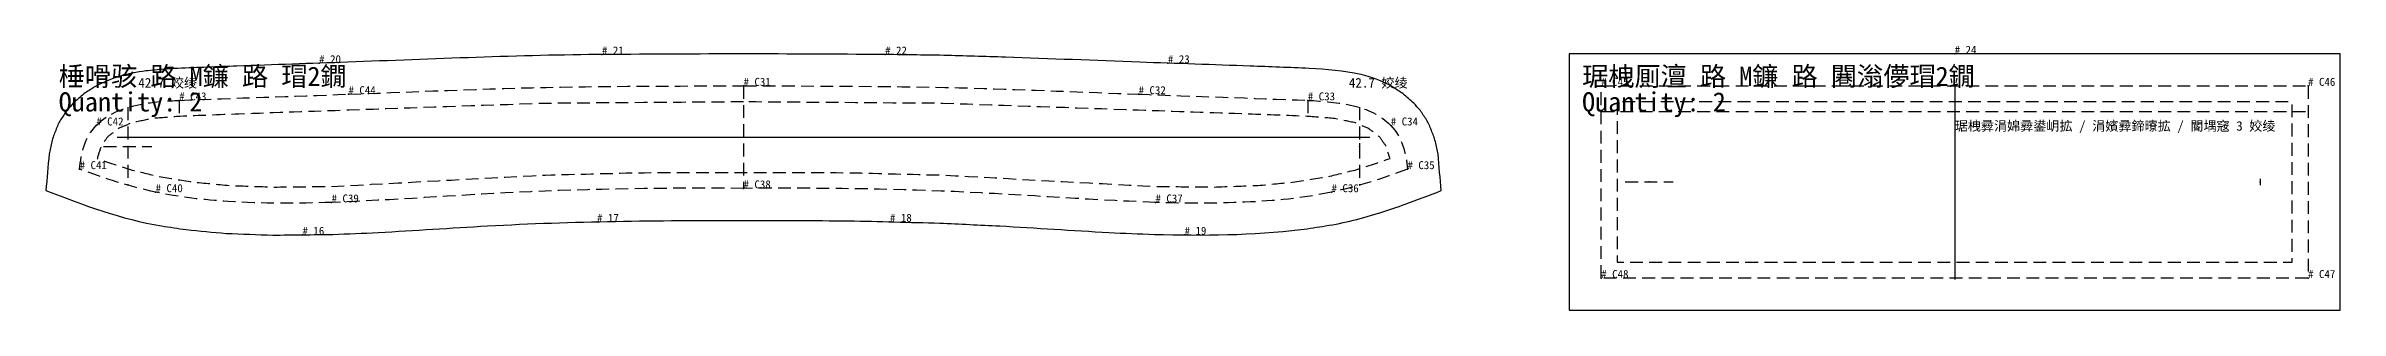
# Model space of a CAD drawing. Header units: millimetres. Extents: x 0 to 1565, y -2981 to 101.
# Drawn here: x 25 to 742, y -814 to -732 of the extents above; entities that cross this region are included whole.
import ezdxf

# ---------------------------------------------------------------- set-up
doc = ezdxf.new("R2010")
doc.units = ezdxf.units.MM
doc.linetypes.add('DASHED', pattern=[6, 4, -2])
for name, color, linetype in [('1', 7, 'CONTINUOUS'), ('13', 7, 'CONTINUOUS'), ('14', 7, 'DASHED'), ('15', 7, 'CONTINUOUS'), ('2', 7, 'CONTINUOUS'), ('4', 7, 'CONTINUOUS'), ('7', 7, 'CONTINUOUS'), ('8', 7, 'DASHED')]:
    doc.layers.add(name, color=color, linetype=linetype)
doc.styles.get("Standard").update_dxf_attribs({"font": 'simsun.ttf'})

# ---------------------------------------------------------------- blocks, each defined once
blk = doc.blocks.new('simon-collarStand')
at = {"layer": '1'}
blk.add_open_spline([(242.937395, -734.2819450000001), (257.3706026666667, -734.3483183333335), (271.80381033333333, -734.4146916666668), (286.23701800000003, -734.4810650000002), (292.647578, -734.5728043333335), (299.058138, -734.6645436666668), (305.468698, -734.7562830000002), (311.88928266666665, -734.9393766666668), (318.30986733333333, -735.1224703333335), (324.730452, -735.3055640000001), (338.72219800000005, -735.8356610000001), (352.71394399999997, -736.3657580000001), (366.70569, -736.8958550000001), (378.199845, -737.2987550000001), (389.694, -737.7016550000001), (401.18815500000005, -738.1045550000001), (407.33224166666673, -738.3430623333335), (413.47632833333336, -738.5815696666668), (419.620415, -738.8200770000001), (425.08631925491613, -739.0467229435477), (430.3660139559659, -739.6278215472659), (435.728946, -740.7504350000002), (439.23691733293856, -741.4847526788049), (442.6478317544021, -742.8641403255307), (445.747566, -744.6528080000002), (446.822999, -745.3593263333335), (447.89843199999996, -746.0658446666667), (448.97386500000005, -746.7723630000002), (450.0862566666667, -747.7466093333335), (451.1986483333334, -748.7208556666668), (452.31104000000005, -749.6951020000001), (452.9655446666667, -750.4314866666668), (453.6200493333333, -751.1678713333334), (454.274554, -751.9042560000001), (454.939655, -752.8914976666667), (455.60475599999995, -753.8787393333334), (456.269857, -754.8659810000001), (456.54876333333334, -755.3971393333335), (456.8276696666667, -755.9282976666668), (457.106576, -756.4594560000002), (457.56734000000006, -757.5996536666668), (458.028104, -758.7398513333335), (458.488868, -759.8800490000001), (458.67488833333334, -760.4956826666668), (458.86090866666666, -761.1113163333334), (459.046929, -761.7269500000001), (459.32278066666663, -763.0117030000001), (459.5986323333333, -764.2964560000001), (459.874484, -765.5812090000002), (460.2079193333334, -769.3861460000002), (460.5413546666667, -773.1910830000002), (460.87479, -776.9960200000002), (457.1138696666667, -778.4134683333334), (453.3529493333333, -779.8309166666668), (449.592029, -781.2483650000001), (447.05811700000004, -782.1114316666668), (444.52420500000005, -782.9744983333335), (441.990293, -783.8375650000002), (436.3713056768229, -785.6028480801225), (430.5908134902054, -787.0498080636563), (424.775087, -788.0061930000002), (422.20685833333334, -788.3938993333335), (419.6386296666667, -788.7816056666668), (417.070401, -789.1693120000001), (401.80860971261063, -790.9355710430365), (386.6138555024006, -791.042294471569), (371.265418, -790.6665420000002), (366.5271543333333, -790.4666050000001), (361.7888906666667, -790.2666680000001), (357.050627, -790.0667310000001), (345.6826076666667, -789.3790236666667), (334.31458833333335, -788.6913163333335), (322.946569, -788.0036090000001), (316.71083400000003, -787.7078860000001), (310.475099, -787.4121630000001), (304.239364, -787.1164400000001), (294.7718443333333, -786.8742353333334), (285.3043246666667, -786.6320306666668), (275.836805, -786.3898260000001), (264.870335, -786.3539693333335), (253.90386500000002, -786.3181126666668), (242.937395, -786.2822560000001), (216.2406681569631, -786.2822560000001), (189.58866563404888, -786.5142284135175), (162.928221, -788.0036090000001), (151.56020166666667, -788.6913163333335), (140.19218233333334, -789.3790236666667), (128.824163, -790.0667310000001), (124.08589933333334, -790.2666680000001), (119.34763566666668, -790.4666050000001), (114.60937200000001, -790.6665420000002), (108.369909, -790.7353560000001), (102.130446, -790.8041700000001), (95.890983, -790.8729840000001), (91.043304, -790.6985020000001), (86.195625, -790.5240200000001), (81.34794600000001, -790.3495380000002), (77.16676033333334, -789.9561293333335), (72.98557466666668, -789.5627206666668), (68.80438900000001, -789.1693120000001), (66.23616033333334, -788.7816056666668), (63.667931666666675, -788.3938993333335), (61.099703000000005, -788.0061930000002), (48.574186037799194, -785.9463960403695), (36.82318292772638, -781.4520439117716), (25, -776.9960200000002), (25.333435333333313, -773.1910830000002), (25.666870666666682, -769.3861460000002), (26.000306000000023, -765.5812090000002), (26.276157666666677, -764.2964560000001), (26.55200933333336, -763.0117030000001), (26.827861000000013, -761.7269500000001), (27.01388133333333, -761.1113163333334), (27.199901666666705, -760.4956826666668), (27.385922000000022, -759.8800490000001), (27.846686000000005, -758.7398513333335), (28.307450000000017, -757.5996536666668), (28.768214, -756.4594560000002), (29.04712033333334, -755.9282976666668), (29.326026666666706, -755.3971393333335), (29.604933000000017, -754.8659810000001), (30.27003400000001, -753.8787393333334), (30.93513500000003, -752.8914976666667), (31.600235999999995, -751.9042560000001), (32.25474066666666, -751.1678713333334), (32.90924533333336, -750.4314866666668), (33.56375, -749.6951020000001), (34.676141666666666, -748.7208556666668), (35.78853333333333, -747.7466093333335), (36.900925, -746.7723630000002), (37.976358000000005, -746.0658446666667), (39.05179100000001, -745.3593263333335), (40.12722400000001, -744.6528080000002), (45.121991621445915, -741.7706320848698), (50.56111958423023, -740.4388502558461), (56.227002, -739.6154700000001), (58.09514766666666, -739.4277316666668), (59.963293333333326, -739.2399933333335), (61.83143900000002, -739.0522550000002), (63.305751000000015, -738.9748623333335), (64.78006300000001, -738.8974696666668), (66.25437500000001, -738.8200770000001), (72.39846166666666, -738.5815696666668), (78.54254833333334, -738.3430623333335), (84.686635, -738.1045550000001), (96.18079, -737.7016550000001), (107.67494500000001, -737.2987550000001), (119.16910000000001, -736.8958550000001), (145.99798588517308, -735.9136935278901), (172.79104121116907, -734.6847137963304), (199.637772, -734.4810650000002), (214.0709796666667, -734.4146916666668), (228.50418733333333, -734.3483183333335), (242.937395, -734.2819450000001)], degree=3, knots=[0, 0, 0, 0, 1, 1, 1, 2, 2, 2, 3, 3, 3, 4, 4, 4, 5, 5, 5, 6, 6, 6, 7, 7, 7, 8, 8, 8, 9, 9, 9, 10, 10, 10, 11, 11, 11, 12, 12, 12, 13, 13, 13, 14, 14, 14, 15, 15, 15, 16, 16, 16, 17, 17, 17, 18, 18, 18, 19, 19, 19, 20, 20, 20, 21, 21, 21, 22, 22, 22, 23, 23, 23, 24, 24, 24, 25, 25, 25, 26, 26, 26, 27, 27, 27, 28, 28, 28, 29, 29, 29, 30, 30, 30, 31, 31, 31, 32, 32, 32, 33, 33, 33, 34, 34, 34, 35, 35, 35, 36, 36, 36, 37, 37, 37, 38, 38, 38, 39, 39, 39, 40, 40, 40, 41, 41, 41, 42, 42, 42, 43, 43, 43, 44, 44, 44, 45, 45, 45, 46, 46, 46, 47, 47, 47, 48, 48, 48, 49, 49, 49, 50, 50, 50, 51, 51, 51, 51], dxfattribs=at)
at = {"layer": '13'}
for p in [(50.54918500000002, -763.1775680000001), (435.325605, -763.1775680000001)]:
    blk.add_point(p, dxfattribs=at)
at = {"layer": '14'}
for points, knots in [([(119.53180373393779, -746.8892750584969), (143.07190112492577, -746.0349037155685), (166.6033846913085, -744.9246663581162), (190.15905183273057, -744.5876461314041), (207.7498428501022, -744.3359677416082), (225.34512930146457, -744.3198277039388), (242.937395, -744.2819680000001)], [0, 0, 0, 0, 1, 1, 1, 2, 2, 2, 2]), ([(242.937395, -744.2819680000001), (266.8988453481673, -744.3335346049882), (290.8701813053977, -744.3128753474767), (314.8238100701648, -744.9960225361574), (332.0015911953354, -745.4859254647982), (349.1698644240241, -746.2659886324997), (366.3429862660622, -746.8892750584969)], [0, 0, 0, 0, 1, 1, 1, 2, 2, 2, 2]), ([(40.75052076799622, -756.6485422033478), (44.66472050857686, -752.6029968778837), (50.07810906779872, -750.8761147163126), (55.46205109892895, -749.8695170561936), (59.15259013941443, -749.1795230069911), (62.917183975879794, -748.9643018766789), (66.6613653379512, -748.8117910671501)], [0, 0, 0, 0, 1, 1, 1, 2, 2, 2, 2]), ([(242.937395, -749.2819800000001), (263.6743583333333, -749.4389783333335), (284.41132166666665, -749.5959766666668), (305.148285, -749.7529750000001), (325.48606800000005, -750.4639783333334), (345.823851, -751.1749816666668), (366.161634, -751.8859850000001), (377.6571666666667, -752.2889376666668), (389.1526993333333, -752.6918903333335), (400.648232, -753.0948430000001), (406.76879800000006, -753.3324446666668), (412.889364, -753.5700463333335), (419.00993, -753.8076480000001), (421.857574, -754.0289706666667), (424.705218, -754.2502933333335), (427.552862, -754.4716160000002), (429.73934233333335, -754.9242583333335), (431.9258226666667, -755.3769006666668), (434.112303, -755.8295430000002), (435.49055, -756.4363393333334), (436.868797, -757.0431356666668), (438.247044, -757.6499320000001), (439.3416573333334, -758.4750420000001), (440.4362706666667, -759.3001520000001), (441.530884, -760.1252620000001), (442.2172906666667, -761.0779960000001), (442.9036973333333, -762.0307300000002), (443.590104, -762.9834640000001), (444.01927966666665, -764.3207066666668), (444.4484553333333, -765.6579493333335), (444.877631, -766.9951920000001), (441.4224183333333, -768.1357720000001), (437.9672056666667, -769.2763520000001), (434.511993, -770.4169320000001), (431.52768100000003, -771.1412553333334), (428.543369, -771.8655786666668), (425.559057, -772.5899020000002), (422.0967516666667, -773.1562526666668), (418.63444633333336, -773.7226033333335), (415.172141, -774.2889540000001), (411.30384733333335, -774.6524893333335), (407.4355536666667, -775.0160246666668), (403.56726000000003, -775.3795600000001), (398.97892566666667, -775.5442570000001), (394.3905913333333, -775.7089540000002), (389.802257, -775.8736510000001), (383.80320033333334, -775.8078520000001), (377.8041436666667, -775.7420530000002), (371.805087, -775.6762540000001), (349.475208, -774.4932833333335), (327.145329, -773.3103126666667), (304.81545, -772.1273420000001), (295.2283026666667, -771.8819996666668), (285.64115533333336, -771.6366573333335), (276.054008, -771.3913150000001), (265.01513700000004, -771.3548180000001), (253.976266, -771.3183210000001), (242.937395, -771.2818240000001), (231.898524, -771.3183210000001), (220.859653, -771.3548180000001), (209.820782, -771.3913150000001), (200.23363466666666, -771.6366573333335), (190.64648733333334, -771.8819996666668), (181.05934000000002, -772.1273420000001), (158.72946100000001, -773.3103126666667), (136.399582, -774.4932833333335), (114.069703, -775.6762540000001), (108.07064633333334, -775.7420530000002), (102.07158966666668, -775.8078520000001), (96.07253300000002, -775.8736510000001), (91.48419866666669, -775.7089540000002), (86.89586433333335, -775.5442570000001), (82.30753000000001, -775.3795600000001), (78.43923633333335, -775.0160246666668), (74.5709426666667, -774.6524893333335), (70.70264900000001, -774.2889540000001), (67.24034366666666, -773.7226033333335), (63.77803833333334, -773.1562526666668), (60.31573300000002, -772.5899020000002), (57.331421000000006, -771.8655786666668), (54.34710900000002, -771.1412553333334), (51.362797, -770.4169320000001), (47.90758433333332, -769.2763520000001), (44.452371666666664, -768.1357720000001), (40.99715900000001, -766.9951920000001), (41.42633466666666, -765.6579493333335), (41.85551033333334, -764.3207066666668), (42.28468600000002, -762.9834640000001), (42.97109266666669, -762.0307300000002), (43.657499333333334, -761.0779960000001), (44.343906000000004, -760.1252620000001), (45.43851933333332, -759.3001520000001), (46.53313266666666, -758.4750420000001), (47.627746, -757.6499320000001), (49.00599299999999, -757.0431356666668), (50.384240000000005, -756.4363393333334), (51.76248700000002, -755.8295430000002), (53.94896733333334, -755.3769006666668), (56.13544766666669, -754.9242583333335), (58.321928000000014, -754.4716160000002), (61.16957199999999, -754.2502933333335), (64.01721600000002, -754.0289706666667), (66.86486000000002, -753.8076480000001), (72.98542599999999, -753.5700463333335), (79.10599200000001, -753.3324446666668), (85.22655800000001, -753.0948430000001), (96.72209066666667, -752.6918903333335), (108.21762333333334, -752.2889376666668), (119.71315600000001, -751.8859850000001), (140.050939, -751.1749816666668), (160.388722, -750.4639783333334), (180.726505, -749.7529750000001), (201.46346833333334, -749.5959766666668), (222.20043166666667, -749.4389783333335), (242.937395, -749.2819800000001)], [0, 0, 0, 0, 1, 1, 1, 2, 2, 2, 3, 3, 3, 4, 4, 4, 5, 5, 5, 6, 6, 6, 7, 7, 7, 8, 8, 8, 9, 9, 9, 10, 10, 10, 11, 11, 11, 12, 12, 12, 13, 13, 13, 14, 14, 14, 15, 15, 15, 16, 16, 16, 17, 17, 17, 18, 18, 18, 19, 19, 19, 20, 20, 20, 21, 21, 21, 22, 22, 22, 23, 23, 23, 24, 24, 24, 25, 25, 25, 26, 26, 26, 27, 27, 27, 28, 28, 28, 29, 29, 29, 30, 30, 30, 31, 31, 31, 32, 32, 32, 33, 33, 33, 34, 34, 34, 35, 35, 35, 36, 36, 36, 37, 37, 37, 38, 38, 38, 38]), ([(419.21342466204885, -748.8117910671501), (424.02888175017796, -749.0079378847698), (428.7588757210103, -749.4246169608856), (433.46489932113445, -750.494341011095), (437.7391445851796, -751.4659177272258), (442.04161384903784, -753.4624446863303), (445.1242692320038, -756.6485422033478)], [0, 0, 0, 0, 1, 1, 1, 2, 2, 2, 2]), ([(114.24959284390312, -780.6730165413685), (103.51183955069456, -781.059588350354), (92.71389326461198, -781.0560442535287), (81.9876683909498, -780.3695529742035), (74.38518611562398, -779.8829849743053), (66.72235359461538, -779.0807071662039), (59.26529801713056, -777.4783158679872)], [0, 0, 0, 0, 1, 1, 1, 2, 2, 2, 2]), ([(242.937395, -776.2819680000001), (219.31097338282632, -776.1026672750681), (195.66826974378063, -776.4006159245238), (172.06565089573462, -777.5198552914086), (152.78373274149484, -778.4342064490584), (133.54268416505664, -779.9784424522379), (114.24959284390312, -780.6730165413685)], [0, 0, 0, 0, 1, 1, 1, 2, 2, 2, 2]), ([(371.6251971560969, -780.6730165413685), (349.2704459557028, -779.8682190781578), (326.97630063171835, -777.9818160601644), (304.6234211841469, -777.1237082506966), (284.0741813998415, -776.3348406160412), (263.4999995858638, -776.1259185580459), (242.937395, -776.2819680000001)], [0, 0, 0, 0, 1, 1, 1, 2, 2, 2, 2]), ([(426.6094919828695, -777.4783158679872), (417.7497563999585, -779.3821186565062), (408.61334300585423, -780.1971282050013), (399.5750617898153, -780.604119692438), (390.27201489707795, -781.0230335104602), (380.93050198905155, -781.0080185128436), (371.6251971560969, -780.6730165413685)], [0, 0, 0, 0, 1, 1, 1, 2, 2, 2, 2])]:
    blk.add_open_spline(points, degree=3, knots=knots, dxfattribs=at)
for points in [[(66.6613653379512, -748.8117910671501), (84.28213436361014, -748.0940486586641), (101.9081277481153, -747.5289140314904), (119.53180373393779, -746.8892750584969)], [(366.3429862660622, -746.8892750584969), (383.96666225188466, -747.5289140314904), (401.59265563638996, -748.0940486586641), (419.21342466204885, -748.8117910671501)], [(35.54918514649927, -770.2852379756296), (35.93910338995349, -765.2463335266126), (37.15207056379475, -760.3677426446529), (40.75052076799622, -756.6485422033478)], [(445.1242692320038, -756.6485422033478), (448.72271943620524, -760.3677426446528), (449.93568661004656, -765.2463335266126), (450.32560485350075, -770.2852379756296)], [(59.26529801713056, -777.4783158679872), (51.12417946533017, -775.7289313569553), (43.3372307505299, -773.2204647478165), (35.54918514649927, -770.2852379756296)], [(450.32560485350075, -770.2852379756296), (442.53755924947023, -773.2204647478164), (434.7506105346698, -775.7289313569553), (426.6094919828695, -777.4783158679872)]]:
    blk.add_open_spline(points, degree=3, dxfattribs=at)
at = {"layer": '2'}
for p in [(242.937395, -744.2819680000001), (66.6613653379512, -748.8117910671501), (119.53180373393779, -746.8892750584969), (366.3429862660622, -746.8892750584969), (419.21342466204885, -748.8117910671501), (40.75052076799622, -756.6485422033478), (445.1242692320038, -756.6485422033478), (35.54918514649927, -770.2852379756296), (450.32560485350075, -770.2852379756296), (59.26529801713056, -777.4783158679872), (114.24959284390312, -780.6730165413685), (242.937395, -776.2819680000001), (371.6251971560969, -780.6730165413685), (426.6094919828695, -777.4783158679872)]:
    blk.add_point(p, dxfattribs=at)
at = {"layer": '4'}
for p in [(110.369326, -737.2043100000001, 3), (198.70700200000002, -734.4943850000001, 3), (287.16778800000003, -734.4943850000001, 3), (375.505464, -737.2043100000001, 3), (197.20020200000002, -786.7182510000001, 3), (288.674588, -786.7182510000001, 3), (105.16139100000001, -790.7707420000002, 3), (380.713399, -790.7707420000002, 3)]:
    blk.add_point(p, dxfattribs=at)
at = {"layer": '7'}
blk.add_line((47.26447785163526, -760.2819680000001), (438.61031214836476, -760.2819680000001), dxfattribs=at)
at = {"layer": '8'}
for p, q in [((242.937395, -744.2819680000001), (242.937395, -776.2819680000001)), ((50.54918514649927, -750.9787493935369), (50.54918514649927, -775.3763869110292)), ((66.6613653379512, -748.8117910671501), (66.6613653379512, -753.8117910671501)), ((419.21342466204885, -748.8117910671501), (419.21342466204885, -753.8117910671501)), ((435.32560485350075, -750.9787493935369), (435.32560485350075, -775.3763869110292)), ((43.04918514649927, -763.177568152283), (58.04918514649927, -763.177568152283)), ((435.32560485350075, -762.177568152283), (435.32560485350075, -764.177568152283))]:
    blk.add_line(p, q, dxfattribs=at)
at = {"layer": '1'}
blk.add_text('Quantity: 2', height=6, dxfattribs=at).set_placement((29, -752.2819450000001))
at = {"layer": '15'}
blk.add_text('棰嗗骇 路 M鐮 路 瑁2鐗', height=6, dxfattribs=at).set_placement((29, -744.2819450000001))
at = {"layer": '2'}
for s, p in [('# C44', (119.53180373393779, -746.8892750584969)), ('# C31', (242.937395, -744.2819680000001)), ('# C32', (366.3429862660622, -746.8892750584969)), ('# C43', (66.6613653379512, -748.8117910671501)), ('# C33', (419.21342466204885, -748.8117910671501)), ('# C42', (40.75052076799622, -756.6485422033478)), ('# C34', (445.1242692320038, -756.6485422033478)), ('# C41', (35.54918514649927, -770.2852379756296)), ('# C38', (242.937395, -776.2819680000001)), ('# C35', (450.32560485350075, -770.2852379756296)), ('# C40', (59.26529801713056, -777.4783158679872)), ('# C39', (114.24959284390312, -780.6730165413685)), ('# C37', (371.6251971560969, -780.6730165413685)), ('# C36', (426.6094919828695, -777.4783158679872))]:
    blk.add_text(s, height=2.5, dxfattribs=at).set_placement(p)
at = {"layer": '4'}
for s, p in [('# 20', (110.369326, -737.2043100000001)), ('# 21', (198.70700200000002, -734.4943850000001)), ('# 22', (287.16778800000003, -734.4943850000001)), ('# 23', (375.505464, -737.2043100000001)), ('# 16', (105.16139100000001, -790.7707420000002)), ('# 17', (197.20020200000002, -786.7182510000001)), ('# 18', (288.674588, -786.7182510000001)), ('# 19', (380.713399, -790.7707420000002))]:
    blk.add_text(s, height=2.5, dxfattribs=at).set_placement(p)
at = {"layer": '8'}
for p in [(53.86230831346032, -744.8117910671501), (432.0124816865397, -744.8117910671501)]:
    blk.add_text('42.7 姣绫', height=3, dxfattribs=at).set_placement(p)
blk = doc.blocks.new('simon-cuff')
at = {"layer": '1'}
blk.add_open_spline([(500.87479, -734.2819450000001), (581.1414566666667, -734.2819450000001), (661.4081233333334, -734.2819450000001), (741.67479, -734.2819450000001), (741.67479, -760.9486116666667), (741.67479, -787.6152783333334), (741.67479, -814.2819450000001), (661.4081233333334, -814.2819450000001), (581.1414566666667, -814.2819450000001), (500.87479, -814.2819450000001), (500.87479, -787.6152783333334), (500.87479, -760.9486116666667), (500.87479, -734.2819450000001)], degree=3, knots=[0, 0, 0, 0, 1, 1, 1, 2, 2, 2, 3, 3, 3, 4, 4, 4, 4], dxfattribs=at)
at = {"layer": '13'}
for p in [(525.8747900000001, -774.2819450000001), (716.67479, -774.2819450000001)]:
    blk.add_point(p, dxfattribs=at)
at = {"layer": '14'}
for p, q in [((510.87479, -744.2819450000001), (731.67479, -744.2819450000001)), ((510.87479, -804.2819450000001), (510.87479, -744.2819450000001)), ((731.67479, -744.2819450000001), (731.67479, -804.2819450000001)), ((510.87479, -752.2819450000001), (731.67479, -752.2819450000001)), ((731.67479, -804.2819450000001), (510.87479, -804.2819450000001))]:
    blk.add_line(p, q, dxfattribs=at)
blk.add_open_spline([(515.8747900000001, -749.2819450000001), (586.1414566666667, -749.2819450000001), (656.4081233333334, -749.2819450000001), (726.67479, -749.2819450000001), (726.67479, -765.9486116666667), (726.67479, -782.6152783333334), (726.67479, -799.2819450000001), (656.4081233333334, -799.2819450000001), (586.1414566666667, -799.2819450000001), (515.8747900000001, -799.2819450000001), (515.8747900000001, -782.6152783333334), (515.8747900000001, -765.9486116666667), (515.8747900000001, -749.2819450000001)], degree=3, knots=[0, 0, 0, 0, 1, 1, 1, 2, 2, 2, 3, 3, 3, 4, 4, 4, 4], dxfattribs=at)
at = {"layer": '2'}
for p in [(510.87479, -744.2819450000001), (731.67479, -744.2819450000001), (510.87479, -804.2819450000001), (731.67479, -804.2819450000001)]:
    blk.add_point(p, dxfattribs=at)
at = {"layer": '4'}
blk.add_point((621.27479, -734.2819450000001, 3), dxfattribs=at)
at = {"layer": '7'}
blk.add_line((621.27479, -743.8819450000001), (621.27479, -804.681945), dxfattribs=at)
at = {"layer": '8'}
for p, q in [((716.67479, -773.2819450000001), (716.67479, -775.2819450000001)), ((518.3747900000001, -774.2819450000001), (533.3747900000001, -774.2819450000001))]:
    blk.add_line(p, q, dxfattribs=at)
at = {"layer": '1'}
blk.add_text('Quantity: 2', height=6, dxfattribs=at).set_placement((504.87479, -752.2819450000001))
at = {"layer": '15'}
blk.add_text('琚栧厠澶 路 M鐮 路 闀滃儚瑁2鐗', height=6, dxfattribs=at).set_placement((504.87479, -744.2819450000001))
at = {"layer": '2'}
for s, p in [('# C45', (510.87479, -744.2819450000001)), ('# C46', (731.67479, -744.2819450000001)), ('# C48', (510.87479, -804.2819450000001)), ('# C47', (731.67479, -804.2819450000001))]:
    blk.add_text(s, height=2.5, dxfattribs=at).set_placement(p)
at = {"layer": '4'}
blk.add_text('# 24', height=2.5, dxfattribs=at).set_placement((621.27479, -734.2819450000001))
at = {"layer": '8'}
blk.add_text('琚栧彛涓婂彛鍙岄拡 / 涓嬪彛鍗曢拡 / 閽堣窛 3 姣绫', height=3, dxfattribs=at).set_placement((621.27479, -758.2819450000001))

msp = doc.modelspace()

# ---------------------------------------------------------------- block references
for name in ['simon-collarStand', 'simon-cuff']:
    msp.add_blockref(name, (0, 0))

doc.saveas('drawing.dxf')
